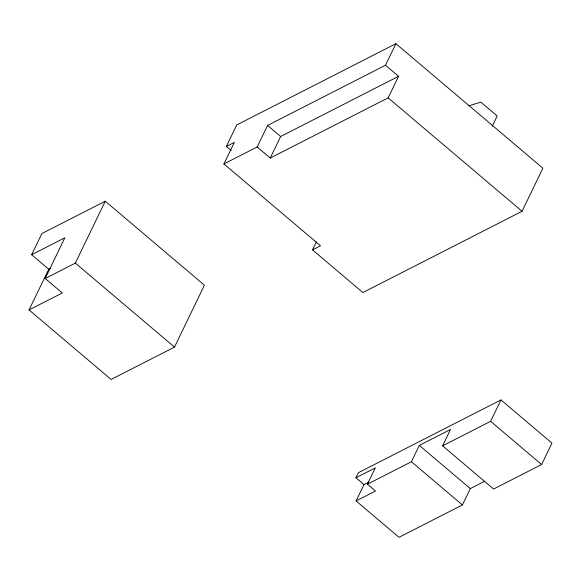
<?xml version="1.0" encoding="UTF-8"?>
<svg xmlns="http://www.w3.org/2000/svg" width="581" height="581" viewBox="0 0 581 581"><rect width="100%" height="100%" fill="white"/><g stroke="black" fill="none" stroke-linecap="round" stroke-linejoin="round"><path stroke-width="0.87" d="M48.746 269.206L31.643 254.725L41.876 233.562L105.27 201.2L204.41 285.191L174.489 347.097L111.102 379.451L29.05 309.942L48.746 269.206L50.322 268.4M29.05 309.942L62.283 292.977L45.187 278.495L64.876 237.76L31.643 254.725M45.187 278.495L75.341 263.099L105.27 201.2M231.165 150.573L226.336 146.485L236.75 124.937L395.915 43.691L542.886 168.207L522.058 211.295L362.893 292.548L312.513 249.866L316.376 241.885M312.513 249.866L320.494 245.792L223.896 163.958L234.317 142.41L226.336 146.485M223.896 163.958L257.165 146.978L267.58 125.431L385.501 65.239L395.915 43.691M257.165 146.978L270.23 158.047L280.652 136.499L398.566 76.307L385.501 65.239M270.23 158.047L388.152 97.855L398.566 76.307M492.223 126.309L497.213 115.989L480.85 102.125L468.882 105.807M368.841 482.107L363.996 484.583L355.935 477.749L358.368 472.716L500.953 399.931L551.95 443.129L541.608 464.524L493.596 489.035L442.599 445.83L450.507 429.475L419.315 445.395L411.406 461.757L367.41 484.213L375.471 491.039L356.088 500.938L399.016 537.309L462.403 504.954L470.312 488.599L484.707 481.25M356.088 500.938L363.996 484.583M367.41 484.213L375.319 467.858L355.935 477.749M442.599 445.83L490.618 421.319L500.953 399.931M388.152 97.855L522.058 211.295M267.58 125.431L280.652 136.499M490.618 421.319L541.608 464.524M419.315 445.395L470.312 488.599M411.406 461.757L462.403 504.954M75.341 263.099L174.489 347.097"/></g></svg>
